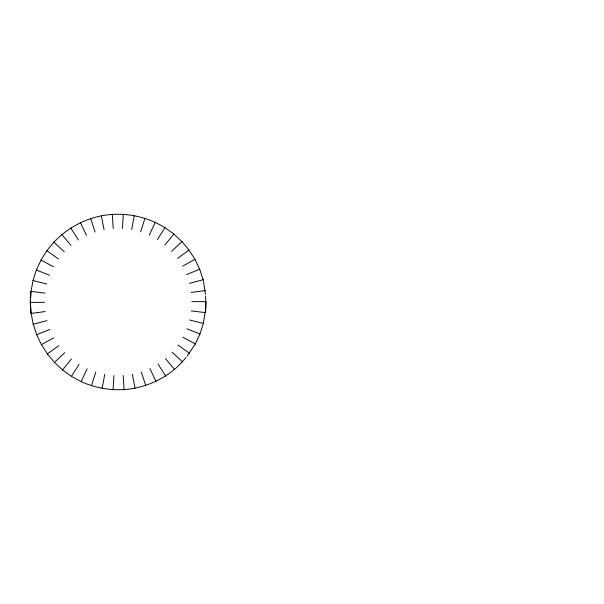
<?xml version="1.0" encoding="UTF-8"?>
<svg xmlns="http://www.w3.org/2000/svg" width="604" height="604" viewBox="0 0 604 604"><rect width="100%" height="100%" fill="white"/><g stroke="black" fill="none" stroke-linecap="round" stroke-linejoin="round"><path stroke-width="0.91" d="M45.149 311.573L30.947 313.431L30.2 302.408L30.842 291.377L45.058 293.106M30.487 300.573L30.502 304.242M30.645 297.817L31.023 291.4L32.865 281.456M113.076 389.844L113.907 375.545M122.476 228.455L123.314 214.156M205.526 309.852L203.352 323.442M205.632 308.017L205.639 296.088M102.106 388.515L104.726 374.427M131.664 229.573L134.284 215.485M33.039 280.558C36.723 266.621 43.616 253.582 53.318 242.891M91.393 385.813L95.757 372.17M140.634 231.83L144.998 218.187M200.271 333.076L203.072 324.318M81.095 381.796L87.135 368.802M149.256 235.198L155.288 222.204M199.992 333.952L195.341 343.948L187.149 356.133M71.385 376.511L79.011 364.386M157.38 239.614L164.998 227.489M62.416 370.063L71.499 358.98M164.892 245.02L173.967 233.937M185.979 357.553C173.567 373.159 155.394 383.842 135.938 387.949M53.899 242.181C66.342 229.037 82.703 219.713 100.453 216.051M54.33 362.536L64.726 352.683M171.664 251.317L182.061 241.464M47.248 354.05L58.792 345.579M177.591 258.421L189.143 249.95M41.283 344.748L53.801 337.795M182.589 266.205L195.107 259.252M36.527 334.775L49.822 329.437M186.568 274.563L199.856 269.225M33.069 324.28L46.923 320.649M189.467 283.351L203.322 279.72M101.336 215.817C122.748 211.747 145.519 215.764 164.099 227.195M191.242 292.427L205.443 290.569M135.047 388.183C116.942 391.603 97.931 389.286 81.17 381.63M30.2 302.408L44.522 302.34M191.868 301.66L206.191 301.592L205.549 312.623L191.325 310.894M32.865 280.513L46.75 284.008M189.633 319.992L203.525 323.487M36.232 269.988L49.573 275.197M186.817 328.803L200.158 334.012M40.891 259.969L53.469 266.809M182.914 337.191L195.5 344.031M72.291 376.805L80.362 381.192M164.907 227.64L173.854 234.08L181.932 241.592L188.999 250.056M46.765 250.607L58.392 258.973M177.999 345.027L189.626 353.393M71.483 376.36L62.529 369.92L54.458 362.408M53.771 242.061L64.258 251.815M172.132 352.185L182.619 361.939M61.789 234.458L70.97 245.451M165.421 358.549L174.601 369.542M53.869 361.705L47.391 353.944L41.434 344.665L36.693 334.707M189.497 250.826L194.458 258.565M70.698 227.919L78.429 239.977M157.961 364.023L165.685 376.081M194.949 259.335L199.69 269.293L203.148 279.765M80.362 222.551L86.515 235.484M149.868 368.516L156.028 381.449M90.615 218.437L95.1 232.042M141.283 371.958L145.775 385.563M36.406 333.831L33.235 324.235L31.121 313.408L30.623 306.077M203.329 280.671L205.511 294.261M101.306 215.643L104.054 229.694M132.336 374.306L135.085 388.357M112.261 214.209L113.227 228.493M123.163 375.507L124.13 389.791"/></g></svg>
